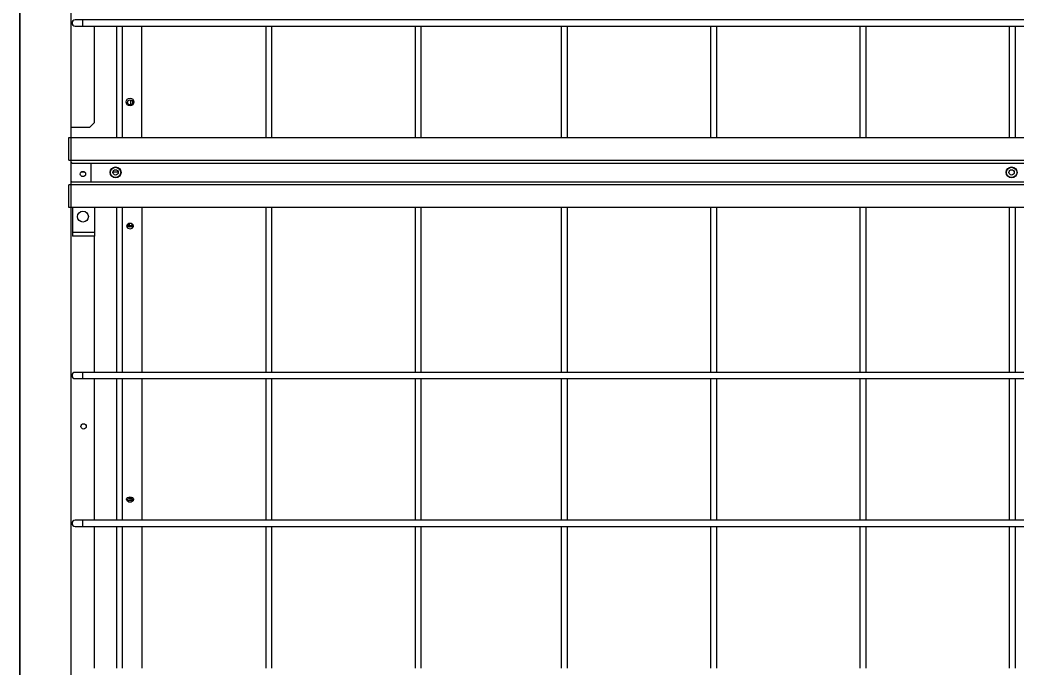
# Model space of a CAD drawing. Extents: x 594 to 813, y 174 to 240.
# Drawn here: x 741.78 to 748.21, y 183.15 to 187.33 of the extents above; entities that cross this region are included whole.
import ezdxf

# ---------------------------------------------------------------- set-up
doc = ezdxf.new("R2010")
doc.units = 0
doc.header["$MEASUREMENT"] = 0
doc.layers.add('AC.REF(S). PIPING', color=3, linetype='CONTINUOUS', lineweight=30)
doc.layers.add('LG-Product', color=3, linetype='CONTINUOUS')

# ---------------------------------------------------------------- blocks, each defined once
blk = doc.blocks.new('UW1-2')
at = {"layer": 'LG-Product', "color": 3, "linetype": 'Continuous'}
for p, q in [((1110.02, 1782.69), (1110.02, 3230.4)), ((1143.13, 1782.69), (1143.13, 3231.21)), ((2390.02, 3230.4), (2390.02, 1782.69)), ((1146.3, 2928.76), (1145.63, 2928.76)), ((1148.14, 2928.76), (1146.3, 2928.76)), ((1150.65, 2928.76), (1148.14, 2928.76)), ((2349.4, 2928.76), (1150.65, 2928.76)), ((1150.65, 2928.18), (1150.65, 2928.76)), ((1150.65, 2926.76), (1150.65, 2928.18)), ((1150.65, 2925.34), (1150.65, 2926.76)), ((1145.63, 2924.75), (1146.3, 2924.75)), ((1146.3, 2924.75), (1148.14, 2924.75)), ((1148.14, 2924.75), (1150.65, 2924.75)), ((1150.65, 2924.75), (1150.65, 2925.34)), ((1150.65, 2924.75), (2349.4, 2924.75)), ((1158.17, 2862.67), (1158.17, 2924.75)), ((1172.22, 2924.75), (1172.22, 2853.03)), ((1176.23, 2853.03), (1176.23, 2924.75)), ((1188.67, 2853.03), (1188.67, 2924.76)), ((1268.52, 2924.75), (1268.52, 2853.03)), ((1272.53, 2853.03), (1272.53, 2924.75)), ((1364.82, 2924.75), (1364.82, 2853.03)), ((1368.83, 2853.03), (1368.83, 2924.75)), ((1459.12, 2924.75), (1459.12, 2853.03)), ((1463.13, 2853.03), (1463.13, 2924.75)), ((1555.42, 2924.75), (1555.42, 2853.03)), ((1559.43, 2853.03), (1559.43, 2924.75)), ((1651.72, 2924.75), (1651.72, 2853.03)), ((1655.73, 2853.03), (1655.73, 2924.75)), ((1748.02, 2924.75), (1748.02, 2853.03)), ((1752.03, 2853.03), (1752.03, 2924.75)), ((1181.54, 2875.18), (1181.54, 2877.12)), ((1181.54, 2874.07), (1181.54, 2875.18)), ((1155.16, 2859.66), (1158.17, 2862.67)), ((1143.13, 2859.66), (1155.16, 2859.66)), ((1141.62, 2853.03), (2353.41, 2853.03)), ((1141.62, 2838.48), (1141.62, 2853.03)), ((1141.62, 2838.48), (2353.41, 2838.48)), ((1143.13, 2836.98), (1143.63, 2836.48)), ((1143.63, 2836.48), (1155.66, 2836.48)), ((1155.66, 2836.48), (1155.66, 2824.44)), ((1155.66, 2836.48), (2339.37, 2836.48)), ((1151.96, 2830.54), (1149.34, 2830.54)), ((1173.42, 2830.54), (1170.01, 2830.54)), ((1143.63, 2824.44), (1143.13, 2823.94)), ((1143.63, 2824.44), (1155.66, 2824.44)), ((1151.45, 2827.95), (1150.15, 2827.95)), ((1155.66, 2824.44), (2339.37, 2824.44)), ((1141.62, 2807.89), (1141.62, 2822.43)), ((2353.41, 2822.43), (1141.62, 2822.43)), ((2353.41, 2807.89), (1141.62, 2807.89)), ((1143.93, 2807.89), (1143.93, 2789.44)), ((1158.17, 2807.89), (1158.17, 2791.95)), ((1172.22, 2807.88), (1172.22, 2701.55)), ((1176.23, 2701.55), (1176.23, 2807.88)), ((1188.67, 2807.88), (1188.67, 2701.55)), ((1268.52, 2807.88), (1268.52, 2701.55)), ((1272.53, 2701.55), (1272.53, 2807.88)), ((1364.82, 2807.88), (1364.82, 2701.55)), ((1368.83, 2701.55), (1368.83, 2807.88)), ((1459.12, 2807.88), (1459.12, 2701.55)), ((1463.13, 2701.55), (1463.13, 2807.88)), ((1555.42, 2807.88), (1555.42, 2701.55)), ((1559.43, 2701.55), (1559.43, 2807.88)), ((1651.72, 2807.88), (1651.72, 2701.55)), ((1655.73, 2701.55), (1655.73, 2807.88)), ((1748.02, 2807.88), (1748.02, 2701.55)), ((1752.03, 2701.55), (1752.03, 2807.88)), ((1180.27, 2797.55), (1179.09, 2796.79)), ((1179.46, 2797.16), (1179.82, 2796.16)), ((1179.49, 2797.18), (1180.05, 2796.5)), ((1181.82, 2797.55), (1180.27, 2797.55)), ((1180.74, 2796.97), (1180.74, 2797.64)), ((1183, 2796.79), (1181.82, 2797.55)), ((1182.03, 2796.5), (1182.6, 2797.18)), ((1182.27, 2796.16), (1182.63, 2797.16)), ((1143.93, 2791.95), (1158.17, 2791.95)), ((1158.17, 2791.95), (1158.17, 2789.44)), ((1179.09, 2796.79), (1178.82, 2795.62)), ((1178.82, 2795.62), (1179.59, 2794.6)), ((1179.71, 2795.56), (1178.89, 2796.44)), ((1179.59, 2794.6), (1181.04, 2794.2)), ((1181.04, 2795.23), (1179.71, 2795.56)), ((1179.82, 2796.16), (1181.04, 2795.73)), ((1180.05, 2796.5), (1181.04, 2796.24)), ((1180.74, 2796.26), (1180.74, 2796.97)), ((1181.04, 2796.24), (1182.03, 2796.5)), ((1181.04, 2795.73), (1182.27, 2796.16)), ((1182.38, 2795.56), (1181.04, 2795.23)), ((1181.04, 2794.2), (1182.49, 2794.6)), ((1183.2, 2796.44), (1182.38, 2795.56)), ((1182.49, 2794.6), (1183.27, 2795.62)), ((1183.27, 2795.62), (1183, 2796.79)), ((1158.17, 2789.44), (1143.93, 2789.44)), ((1158.17, 2701.55), (1158.17, 2789.44)), ((1146.3, 2701.56), (1145.63, 2701.56)), ((1148.14, 2701.56), (1146.3, 2701.56)), ((1150.65, 2701.56), (1148.14, 2701.56)), ((2349.4, 2701.56), (1150.65, 2701.56)), ((1150.65, 2700.97), (1150.65, 2701.56)), ((1150.65, 2699.55), (1150.65, 2700.97)), ((1145.63, 2697.54), (1146.3, 2697.54)), ((1146.3, 2697.54), (1148.14, 2697.54)), ((1148.14, 2697.54), (1150.65, 2697.54)), ((1150.65, 2698.13), (1150.65, 2699.55)), ((1150.65, 2697.54), (1150.65, 2698.13)), ((1150.65, 2697.54), (2349.4, 2697.54)), ((1158.17, 2606.26), (1158.17, 2697.54)), ((1172.22, 2697.54), (1172.22, 2606.26)), ((1176.23, 2606.26), (1176.23, 2697.54)), ((1188.67, 2697.54), (1188.67, 2606.26)), ((1268.52, 2697.54), (1268.52, 2606.26)), ((1272.53, 2606.26), (1272.53, 2697.54)), ((1364.82, 2697.54), (1364.82, 2606.26)), ((1368.83, 2606.26), (1368.83, 2697.54)), ((1459.12, 2697.54), (1459.12, 2606.26)), ((1463.13, 2606.26), (1463.13, 2697.54)), ((1555.42, 2697.54), (1555.42, 2606.26)), ((1559.43, 2606.26), (1559.43, 2697.54)), ((1651.72, 2697.54), (1651.72, 2606.26)), ((1655.73, 2606.26), (1655.73, 2697.54)), ((1748.02, 2697.54), (1748.02, 2606.26)), ((1752.03, 2606.26), (1752.03, 2697.54)), ((1178.82, 2619.83), (1179.59, 2620.85)), ((1179.09, 2618.67), (1178.82, 2619.83)), ((1180.12, 2618.98), (1178.89, 2620.05)), ((1180.27, 2617.91), (1179.09, 2618.67)), ((1179.56, 2620.83), (1180.15, 2620.27)), ((1179.59, 2620.85), (1181.04, 2621.26)), ((1179.84, 2620.99), (1180.38, 2620.69)), ((1181.97, 2618.98), (1180.12, 2618.98)), ((1180.15, 2620.27), (1181.04, 2620.06)), ((1181.82, 2617.91), (1180.27, 2617.91)), ((1180.38, 2620.69), (1181.04, 2620.58)), ((1180.74, 2620.92), (1180.74, 2621.24)), ((1180.74, 2620.6), (1180.74, 2620.92)), ((1181.04, 2621.26), (1182.49, 2620.85)), ((1181.04, 2620.58), (1181.7, 2620.69)), ((1181.04, 2620.06), (1181.94, 2620.27)), ((1181.7, 2620.69), (1182.25, 2620.99)), ((1183, 2618.67), (1181.82, 2617.91)), ((1181.94, 2620.27), (1182.53, 2620.83)), ((1183.2, 2620.05), (1181.97, 2618.98)), ((1182.49, 2620.85), (1183.27, 2619.83)), ((1183.27, 2619.83), (1183, 2618.67)), ((1146.3, 2606.26), (1145.63, 2606.26)), ((1148.14, 2606.26), (1146.3, 2606.26)), ((1150.65, 2606.26), (1148.14, 2606.26)), ((2349.4, 2606.26), (1150.65, 2606.26)), ((1150.65, 2605.67), (1150.65, 2606.26)), ((1150.65, 2604.25), (1150.65, 2605.67)), ((1150.65, 2602.83), (1150.65, 2604.25)), ((1145.63, 2602.25), (1146.3, 2602.25)), ((1146.3, 2602.25), (1148.14, 2602.25)), ((1148.14, 2602.25), (1150.65, 2602.25)), ((1150.65, 2602.25), (1150.65, 2602.83)), ((1150.65, 2602.25), (2349.4, 2602.25)), ((1158.17, 2510.96), (1158.17, 2602.25)), ((1172.22, 2602.25), (1172.22, 2510.97)), ((1176.23, 2510.97), (1176.23, 2602.25)), ((1188.67, 2602.24), (1188.67, 2510.97)), ((1268.52, 2602.25), (1268.52, 2510.97)), ((1272.53, 2510.97), (1272.53, 2602.25)), ((1364.82, 2602.25), (1364.82, 2510.97)), ((1368.83, 2510.97), (1368.83, 2602.25)), ((1459.12, 2602.25), (1459.12, 2510.97)), ((1463.13, 2510.97), (1463.13, 2602.25)), ((1555.42, 2602.25), (1555.42, 2510.97)), ((1559.43, 2510.97), (1559.43, 2602.25)), ((1651.72, 2602.25), (1651.72, 2510.97)), ((1655.73, 2510.97), (1655.73, 2602.25)), ((1748.02, 2602.25), (1748.02, 2510.97)), ((1752.03, 2510.97), (1752.03, 2602.25))]:
    blk.add_line(p, q, dxfattribs=at)
for centre, radius in [((1181.04, 2875.9), 2.51), ((1181.04, 2875.6), 1.61), ((1150.65, 2829.45), 1.71), ((1171.71, 2830.46), 3.51), ((1171.71, 2830.46), 3.31), ((1171.71, 2830.46), 1.71), ((1749.52, 2830.46), 3.51), ((1749.52, 2830.46), 3.31), ((1749.52, 2830.46), 1.71), ((1150.65, 2801.98), 3.51), ((1151.05, 2666.75), 1.71)]:
    blk.add_circle(centre, radius, dxfattribs=at)
for centre, radius, start in [((1145.63, 2926.76), 2.01, 90), ((1150.15, 2830.46), 2.51, 262.11656), ((1145.63, 2699.55), 2.01, 90), ((1145.63, 2604.25), 2.01, 90)]:
    blk.add_arc(centre, radius, start, 270, dxfattribs=at)
blk = doc.blocks.new('UW1+UW1_1')
at = {"layer": 'LG-Product'}
for p in [(1162.18, 1452.14), (2442.18, 1452.14)]:
    blk.add_blockref('UW1-2', p, dxfattribs=at)
blk = doc.blocks.new('A$C5B2C3915')
at = {"layer": 'LG-Product'}
blk.add_blockref('UW1+UW1_1', (-4815.985, -5735.586), dxfattribs=at)

msp = doc.modelspace()

# ---------------------------------------------------------------- block references
at = {"layer": 'AC.REF(S). PIPING', "linetype": 'Continuous', "xscale": 0.0099999999999909, "yscale": 0.0099999999999909, "zscale": 0.0099999999999909}
msp.add_blockref('A$C5B2C3915', (754.4172, 200.8743), dxfattribs=at)

doc.saveas('drawing.dxf')
